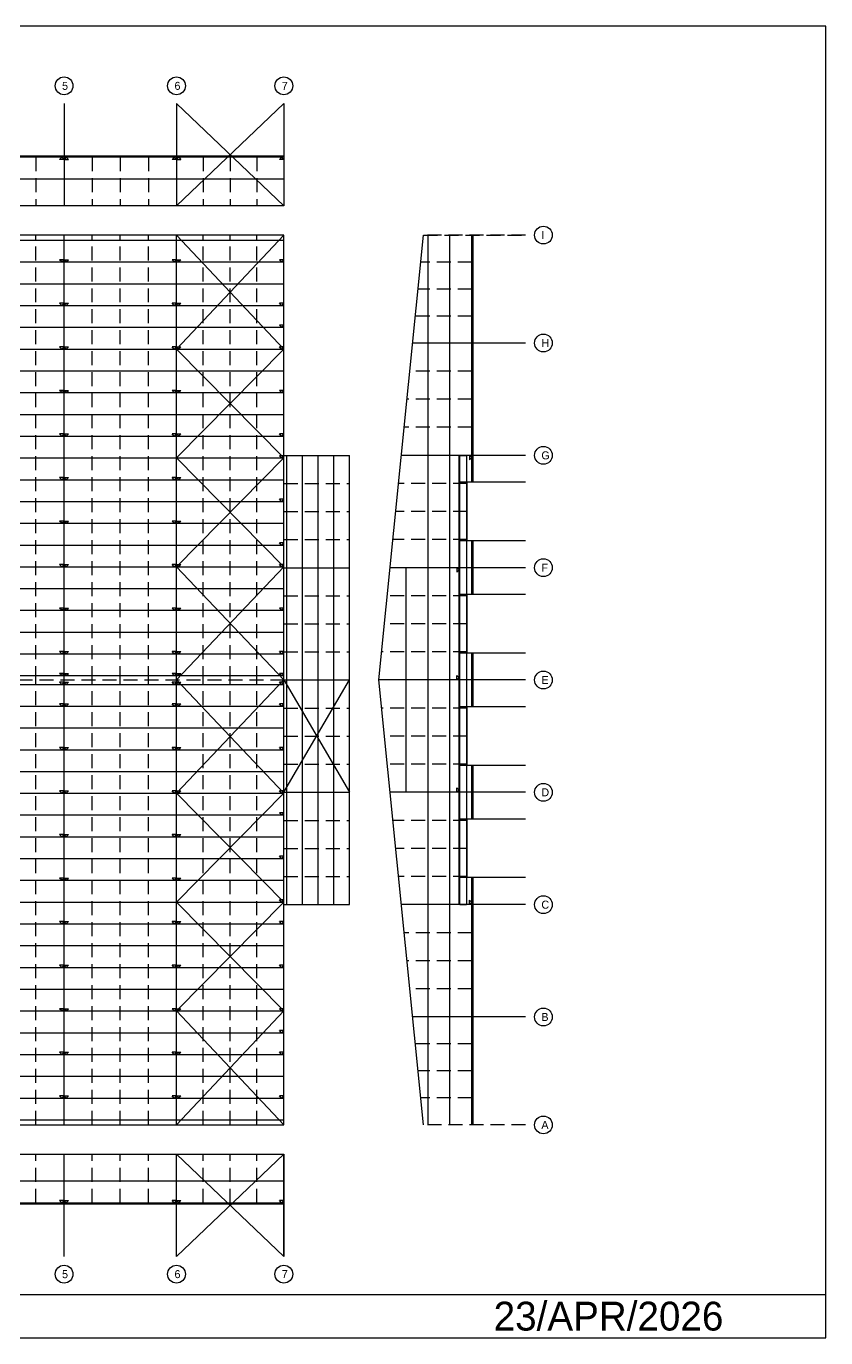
# Model space of a CAD drawing. Extents: x -3105 to 6885, y -1224 to 6276.
# Drawn here: x 2322 to 6885, y -1216 to 6276 of the extents above; entities that cross this region are included whole.
import ezdxf

# ---------------------------------------------------------------- set-up
doc = ezdxf.new("R2010")
doc.units = 0
doc.linetypes.add('CONTIN', pattern=[0])
doc.linetypes.add('DASHED', pattern=[119.86, 79.91, -39.95])
doc.layers.get('0').update_dxf_attribs({"linetype": 'CONTIN'})
for name, color, linetype in [('1', 7, 'CONTIN'), ('29', 3, 'DASHED'), ('5', 5, 'DASHED'), ('8', 5, 'DASHED')]:
    doc.layers.add(name, color=color, linetype=linetype)

msp = doc.modelspace()

# ---------------------------------------------------------------- linework, layer by layer
for p, q in [((6884.896, 6276.32), (-3104.659, 6276.32)), ((6884.896, -1215.847), (6884.896, 6276.32)), ((1895.833, 5054.136), (2537.5, 5054.136)), ((2537.5, 5054.136), (3179.167, 5054.136)), ((3179.167, 5054.136), (3791.667, 5054.136)), ((3791.667, 5054.136), (3791.667, 5054.136)), ((1895.833, 4929.756), (2537.5, 4929.756)), ((2537.5, 4929.756), (3179.167, 4929.756)), ((3179.167, 4929.756), (3791.667, 4929.756)), ((3791.667, 4929.756), (3791.667, 4929.756)), ((1895.833, 4805.377), (2537.5, 4805.377)), ((2537.5, 4805.377), (3179.167, 4805.377)), ((3179.167, 4805.377), (3791.667, 4805.377)), ((3791.667, 4805.377), (3791.667, 4805.377)), ((1895.833, 4680.997), (2537.5, 4680.997)), ((2537.5, 4680.997), (3179.167, 4680.997)), ((3179.167, 4680.997), (3791.667, 4680.997)), ((3791.667, 4680.997), (3791.667, 4680.997)), ((1895.833, 4556.617), (2537.5, 4556.617)), ((2537.5, 4556.617), (3179.167, 4556.617)), ((3179.167, 4556.617), (3791.667, 4556.617)), ((3791.667, 4556.617), (3791.667, 4556.617)), ((1895.833, 4432.237), (2537.5, 4432.237)), ((2537.5, 4432.237), (3179.167, 4432.237)), ((3179.167, 4432.237), (3791.667, 4432.237)), ((3791.667, 4432.237), (3791.667, 4432.237)), ((1895.833, 4307.858), (2537.5, 4307.858)), ((2537.5, 4307.858), (3179.167, 4307.858)), ((3179.167, 4307.858), (3791.667, 4307.858)), ((3791.667, 4307.858), (3791.667, 4307.858)), ((1895.833, 4183.479), (2537.5, 4183.479)), ((2537.5, 4183.479), (3179.167, 4183.479)), ((3179.167, 4183.479), (3791.667, 4183.479)), ((3791.667, 4183.479), (3791.667, 4183.479)), ((1895.833, 4059.099), (2537.5, 4059.099)), ((2537.5, 4059.099), (3179.167, 4059.099)), ((3179.167, 4059.099), (3791.667, 4059.099)), ((3791.667, 4059.099), (3791.667, 4059.099)), ((1895.833, 3934.719), (2537.5, 3934.719)), ((2537.5, 3934.719), (3179.167, 3934.719)), ((3179.167, 3934.719), (3791.667, 3934.719)), ((3791.667, 3934.719), (3791.667, 3934.719)), ((1895.833, 3810.339), (2537.5, 3810.339)), ((2537.5, 3810.339), (3179.167, 3810.339)), ((3179.167, 3810.339), (3791.667, 3810.339)), ((3791.667, 3810.339), (3791.667, 3810.339)), ((1895.833, 3685.959), (2537.5, 3685.959)), ((2537.5, 3685.959), (3179.167, 3685.959)), ((3179.167, 3685.959), (3791.667, 3685.959)), ((3791.667, 3685.959), (3791.667, 3685.959)), ((1895.833, 3561.58), (2537.5, 3561.58)), ((2537.5, 3561.58), (3179.167, 3561.58)), ((3179.167, 3561.58), (3791.667, 3561.58)), ((3791.667, 3561.58), (3791.667, 3561.58)), ((1895.833, 3437.2), (2537.5, 3437.2)), ((2537.5, 3437.2), (3179.167, 3437.2)), ((3179.167, 3437.2), (3791.667, 3437.2)), ((3791.667, 3437.2), (3791.667, 3437.2)), ((1895.833, 3312.821), (2537.5, 3312.821)), ((2537.5, 3312.821), (3179.167, 3312.821)), ((3179.167, 3312.821), (3791.667, 3312.821)), ((3791.667, 3312.821), (3791.667, 3312.821)), ((1895.833, 3188.441), (2537.5, 3188.441)), ((2537.5, 3188.441), (3179.167, 3188.441)), ((3179.167, 3188.441), (3791.667, 3188.441)), ((3791.667, 3188.441), (3791.667, 3188.441)), ((1895.833, 3064.062), (2537.5, 3064.062)), ((2537.5, 3064.062), (3179.167, 3064.062)), ((3179.167, 3064.062), (3791.667, 3064.062)), ((3791.667, 3064.062), (3791.667, 3064.062)), ((1895.833, 2939.682), (2537.5, 2939.682)), ((2537.5, 2939.682), (3179.167, 2939.682)), ((3179.167, 2939.682), (3791.667, 2939.682)), ((3791.667, 2939.682), (3791.667, 2939.682)), ((1895.833, 2815.302), (2537.5, 2815.302)), ((2537.5, 2815.302), (3179.167, 2815.302)), ((3179.167, 2815.302), (3791.667, 2815.302)), ((3791.667, 2815.302), (3791.667, 2815.302)), ((1895.833, 2690.923), (2537.5, 2690.923)), ((2537.5, 2690.923), (3179.167, 2690.923)), ((3179.167, 2690.923), (3791.667, 2690.923)), ((3791.667, 2690.923), (3791.667, 2690.923)), ((1895.833, 2566.543), (2537.5, 2566.543)), ((2537.5, 2566.543), (3179.167, 2566.543)), ((3179.167, 2566.543), (3791.667, 2566.543)), ((3791.667, 2566.543), (3791.667, 2566.543)), ((1895.833, 2516.791), (2537.5, 2516.791)), ((2537.5, 2516.791), (3179.167, 2516.791)), ((3179.167, 2516.791), (3791.667, 2516.791)), ((3791.667, 2516.791), (3791.667, 2516.791)), ((1895.833, 2392.411), (2537.5, 2392.411)), ((2537.5, 2392.411), (3179.167, 2392.411)), ((3179.167, 2392.411), (3791.667, 2392.411)), ((3791.667, 2392.411), (3791.667, 2392.411)), ((1895.833, 2268.031), (2537.5, 2268.031)), ((2537.5, 2268.031), (3179.167, 2268.031)), ((3179.167, 2268.031), (3791.667, 2268.031)), ((3791.667, 2268.031), (3791.667, 2268.031)), ((1895.833, 2143.651), (2537.5, 2143.651)), ((2537.5, 2143.651), (3179.167, 2143.651)), ((3179.167, 2143.651), (3791.667, 2143.651)), ((3791.667, 2143.651), (3791.667, 2143.651)), ((1895.833, 2019.272), (2537.5, 2019.272)), ((2537.5, 2019.272), (3179.167, 2019.272)), ((3179.167, 2019.272), (3791.667, 2019.272)), ((3791.667, 2019.272), (3791.667, 2019.272)), ((1895.833, 1894.892), (2537.5, 1894.892)), ((2537.5, 1894.892), (3179.167, 1894.892)), ((3179.167, 1894.892), (3791.667, 1894.892)), ((3791.667, 1894.892), (3791.667, 1894.892)), ((1895.833, 1770.512), (2537.5, 1770.512)), ((2537.5, 1770.512), (3179.167, 1770.512)), ((3179.167, 1770.512), (3791.667, 1770.512)), ((3791.667, 1770.512), (3791.667, 1770.512)), ((1895.833, 1646.133), (2537.5, 1646.133)), ((2537.5, 1646.133), (3179.167, 1646.133)), ((3179.167, 1646.133), (3791.667, 1646.133)), ((3791.667, 1646.133), (3791.667, 1646.133)), ((1895.833, 1521.753), (2537.5, 1521.753)), ((2537.5, 1521.753), (3179.167, 1521.753)), ((3179.167, 1521.753), (3791.667, 1521.753)), ((3791.667, 1521.753), (3791.667, 1521.753)), ((1895.833, 1397.373), (2537.5, 1397.373)), ((2537.5, 1397.373), (3179.167, 1397.373)), ((3179.167, 1397.373), (3791.667, 1397.373)), ((3791.667, 1397.373), (3791.667, 1397.373)), ((1895.833, 1272.994), (2537.5, 1272.994)), ((2537.5, 1272.994), (3179.167, 1272.994)), ((3179.167, 1272.994), (3791.667, 1272.994)), ((3791.667, 1272.994), (3791.667, 1272.994)), ((1895.833, 1148.614), (2537.5, 1148.614)), ((2537.5, 1148.614), (3179.167, 1148.614)), ((3179.167, 1148.614), (3791.667, 1148.614)), ((3791.667, 1148.614), (3791.667, 1148.614)), ((1895.833, 1024.234), (2537.5, 1024.234)), ((2537.5, 1024.234), (3179.167, 1024.234)), ((3179.167, 1024.234), (3791.667, 1024.234)), ((3791.667, 1024.234), (3791.667, 1024.234)), ((1895.833, 899.855), (2537.5, 899.855)), ((2537.5, 899.855), (3179.167, 899.855)), ((3179.167, 899.855), (3791.667, 899.855)), ((3791.667, 899.855), (3791.667, 899.855)), ((1895.833, 775.475), (2537.5, 775.475)), ((2537.5, 775.475), (3179.167, 775.475)), ((3179.167, 775.475), (3791.667, 775.475)), ((3791.667, 775.475), (3791.667, 775.475)), ((1895.833, 651.096), (2537.5, 651.096)), ((2537.5, 651.096), (3179.167, 651.096)), ((3179.167, 651.096), (3791.667, 651.096)), ((3791.667, 651.096), (3791.667, 651.096)), ((1895.833, 526.716), (2537.5, 526.716)), ((2537.5, 526.716), (3179.167, 526.716)), ((3179.167, 526.716), (3791.667, 526.716)), ((3791.667, 526.716), (3791.667, 526.716)), ((1895.833, 402.336), (2537.5, 402.336)), ((2537.5, 402.336), (3179.167, 402.336)), ((3179.167, 402.336), (3791.667, 402.336)), ((3791.667, 402.336), (3791.667, 402.336)), ((1895.833, 277.957), (2537.5, 277.957)), ((2537.5, 277.957), (3179.167, 277.957)), ((3179.167, 277.957), (3791.667, 277.957)), ((3791.667, 277.957), (3791.667, 277.957)), ((1895.833, 153.577), (2537.5, 153.577)), ((2537.5, 153.577), (3179.167, 153.577)), ((3179.167, 153.577), (3791.667, 153.577)), ((3791.667, 153.577), (3791.667, 153.577)), ((1895.833, 29.198), (2537.5, 29.198)), ((2537.5, 29.198), (3179.167, 29.198)), ((3179.167, 29.198), (3791.667, 29.198)), ((3791.667, 29.198), (3791.667, 29.198)), ((-3104.659, -968.605), (6884.896, -968.605)), ((-3104.659, -1215.847), (6884.896, -1215.847))]:
    msp.add_line(p, q)
at = {"layer": '1'}
for p, q in [((2537.5, 5834.249), (2537.462, 5250.916)), ((3179.167, 5834.207), (3179.128, 5250.874)), ((3791.667, 5834.167), (3179.128, 5250.874)), ((3179.167, 5834.207), (3791.629, 5250.833)), ((3791.667, 5834.167), (3791.629, 5250.833)), ((3791.667, 5834.167), (3791.629, 5250.833)), ((3791.647, 5534.167), (-0.019, 5534.417)), ((2537.48, 5527.583), (1895.813, 5527.625)), ((2524.78, 5527.583), (2512.079, 5514.884)), ((2537.479, 5514.883), (2512.079, 5514.884)), ((2524.78, 5527.583), (2537.479, 5514.883)), ((2550.18, 5527.582), (2537.479, 5514.883)), ((2537.479, 5514.883), (2562.879, 5514.881)), ((3179.147, 5527.541), (2537.48, 5527.583)), ((2550.18, 5527.582), (2562.879, 5514.881)), ((3166.447, 5527.541), (3153.746, 5514.842)), ((3179.146, 5514.84), (3153.746, 5514.842)), ((3166.447, 5527.541), (3179.146, 5514.84)), ((3191.847, 5527.54), (3179.146, 5514.84)), ((3179.146, 5514.84), (3204.546, 5514.839)), ((3791.647, 5527.5), (3179.147, 5527.541)), ((3191.847, 5527.54), (3204.546, 5514.839)), ((3778.947, 5527.501), (3766.246, 5514.802)), ((3791.646, 5514.8), (3766.246, 5514.802)), ((3778.947, 5527.501), (3791.646, 5514.8)), ((2537.472, 5402.583), (1895.805, 5402.625)), ((3179.138, 5402.541), (2537.472, 5402.583)), ((3791.639, 5402.5), (3179.138, 5402.541)), ((3791.629, 5250.833), (-0.038, 5251.083)), ((3791.667, 5083.333), (0, 5083.333)), ((2537.5, 0), (2537.5, 5083.333)), ((3179.167, 0), (3179.167, 5083.333)), ((3179.167, 5083.333), (3791.667, 4432.237)), ((3791.667, 5083.333), (3179.167, 4432.237)), ((3791.667, 0), (3791.667, 5083.333)), ((4334.167, 2541.667), (4588.334, 5083.333)), ((4615, 4466.667), (4615, 5083.333)), ((4740, 4466.667), (4740, 5083.333)), ((4865, 4466.667), (4865, 5083.333)), ((4871.667, 3670.833), (4871.667, 5083.333)), ((2524.8, 4929.756), (2512.1, 4942.457)), ((2537.5, 4942.457), (2512.1, 4942.457)), ((2524.8, 4929.756), (2537.5, 4942.457)), ((2550.2, 4929.756), (2537.5, 4942.457)), ((2537.5, 4942.457), (2562.9, 4942.457)), ((2550.2, 4929.756), (2562.9, 4942.457)), ((3166.467, 4929.756), (3153.767, 4942.457)), ((3179.167, 4942.457), (3153.767, 4942.457)), ((3166.467, 4929.756), (3179.167, 4942.457)), ((3191.866, 4929.756), (3179.167, 4942.457)), ((3179.167, 4942.457), (3204.567, 4942.457)), ((3191.866, 4929.756), (3204.567, 4942.457)), ((3778.968, 4929.756), (3766.268, 4942.457)), ((3791.668, 4942.457), (3766.268, 4942.457)), ((3778.968, 4929.756), (3791.668, 4942.457)), ((2524.8, 4680.997), (2512.1, 4693.697)), ((2537.5, 4693.697), (2512.1, 4693.697)), ((2524.8, 4680.997), (2537.5, 4693.697)), ((2550.2, 4680.997), (2537.5, 4693.697)), ((2537.5, 4693.697), (2562.9, 4693.697)), ((2550.2, 4680.997), (2562.9, 4693.697)), ((3166.467, 4680.997), (3153.767, 4693.697)), ((3179.167, 4693.697), (3153.767, 4693.697)), ((3166.467, 4680.997), (3179.167, 4693.697)), ((3191.866, 4680.997), (3179.167, 4693.697)), ((3179.167, 4693.697), (3204.567, 4693.697)), ((3191.866, 4680.997), (3204.567, 4693.697)), ((3778.968, 4680.997), (3766.268, 4693.697)), ((3791.668, 4693.697), (3766.268, 4693.697)), ((3778.968, 4680.997), (3791.668, 4693.697)), ((3778.968, 4556.617), (3766.268, 4569.317)), ((3791.668, 4569.317), (3766.268, 4569.317)), ((3778.968, 4556.617), (3791.668, 4569.317)), ((2524.8, 4432.237), (2512.1, 4444.938)), ((2537.5, 4444.938), (2512.1, 4444.938)), ((2524.8, 4432.237), (2537.5, 4444.938)), ((2550.2, 4432.237), (2537.5, 4444.938)), ((2537.5, 4444.938), (2562.9, 4444.938)), ((2550.2, 4432.237), (2562.9, 4444.938)), ((3166.467, 4432.237), (3153.767, 4444.938)), ((3179.167, 4444.938), (3153.767, 4444.938)), ((3166.467, 4432.237), (3179.167, 4444.938)), ((3191.866, 4432.237), (3179.167, 4444.938)), ((3179.167, 4444.938), (3204.567, 4444.938)), ((3179.167, 4432.237), (3791.667, 3810.339)), ((3791.667, 4432.237), (3179.167, 3810.339)), ((3191.866, 4432.237), (3204.567, 4444.938)), ((3778.968, 4432.237), (3766.268, 4444.938)), ((3791.668, 4444.938), (3766.268, 4444.938)), ((3778.968, 4432.237), (3791.668, 4444.938)), ((5171.667, 4466.667), (4526.667, 4466.667)), ((4615, 3825), (4615, 4466.667)), ((4740, 3825), (4740, 4466.667)), ((4865, 3825), (4865, 4466.667)), ((2524.8, 4183.479), (2512.1, 4196.178)), ((2537.5, 4196.178), (2512.1, 4196.178)), ((2524.8, 4183.479), (2537.5, 4196.178)), ((2550.2, 4183.479), (2537.5, 4196.178)), ((2537.5, 4196.178), (2562.9, 4196.178)), ((2550.2, 4183.479), (2562.9, 4196.178)), ((3166.467, 4183.479), (3153.767, 4196.178)), ((3179.167, 4196.178), (3153.767, 4196.178)), ((3166.467, 4183.479), (3179.167, 4196.178)), ((3191.866, 4183.479), (3179.167, 4196.178)), ((3179.167, 4196.178), (3204.567, 4196.178)), ((3191.866, 4183.479), (3204.567, 4196.178)), ((3778.968, 4183.479), (3766.268, 4196.178)), ((3791.668, 4196.178), (3766.268, 4196.178)), ((3778.968, 4183.479), (3791.668, 4196.178)), ((2524.8, 3934.719), (2512.1, 3947.419)), ((2537.5, 3947.419), (2512.1, 3947.419)), ((2524.8, 3934.719), (2537.5, 3947.419)), ((2550.2, 3934.719), (2537.5, 3947.419)), ((2537.5, 3947.419), (2562.9, 3947.419)), ((2550.2, 3934.719), (2562.9, 3947.419)), ((3166.467, 3934.719), (3153.767, 3947.419)), ((3179.167, 3947.419), (3153.767, 3947.419)), ((3166.467, 3934.719), (3179.167, 3947.419)), ((3191.866, 3934.719), (3179.167, 3947.419)), ((3179.167, 3947.419), (3204.567, 3947.419)), ((3191.866, 3934.719), (3204.567, 3947.419)), ((3778.968, 3934.719), (3766.268, 3947.419)), ((3791.668, 3947.419), (3766.268, 3947.419)), ((3778.968, 3934.719), (3791.668, 3947.419)), ((3778.968, 3810.339), (3766.268, 3823.04)), ((3791.668, 3823.04), (3766.268, 3823.04)), ((3778.968, 3810.339), (3791.668, 3823.04)), ((3791.667, 3825), (4166.667, 3825)), ((3808.333, 1258.333), (3808.333, 3825)), ((3897.917, 1258.333), (3897.917, 3825)), ((3987.5, 1258.333), (3987.5, 3825)), ((4077.084, 1258.333), (4077.084, 3825)), ((4166.667, 1258.333), (4166.667, 3825)), ((5171.667, 3825), (4462.5, 3825)), ((4615, 3183.333), (4615, 3825)), ((4740, 3183.333), (4740, 3825)), ((4792.5, 3183.333), (4792.5, 3825)), ((4796.667, 1258.333), (4796.667, 3825)), ((4796.667, 3825), (4833.981, 3825)), ((4833.981, 3825), (4796.667, 3825)), ((4833.981, 3825), (4833.981, 1258.333)), ((4865, 3812.3), (4852.3, 3825)), ((4852.3, 3825), (4852.3, 3799.6)), ((4865, 3670.834), (4865, 3825)), ((3179.167, 3810.339), (3791.667, 3188.441)), ((3791.667, 3810.339), (3179.167, 3188.441)), ((4865, 3812.3), (4852.3, 3799.6)), ((2524.8, 3685.959), (2512.1, 3698.659)), ((2537.5, 3698.659), (2512.1, 3698.659)), ((2524.8, 3685.959), (2537.5, 3698.659)), ((2550.2, 3685.959), (2537.5, 3698.659)), ((2537.5, 3698.659), (2562.9, 3698.659)), ((2550.2, 3685.959), (2562.9, 3698.659)), ((3166.467, 3685.959), (3153.767, 3698.659)), ((3179.167, 3698.659), (3153.767, 3698.659)), ((3166.467, 3685.959), (3179.167, 3698.659)), ((3191.866, 3685.959), (3179.167, 3698.659)), ((3179.167, 3698.659), (3204.567, 3698.659)), ((3191.866, 3685.959), (3204.567, 3698.659)), ((5171.667, 3670.833), (4792.5, 3670.833)), ((4838.333, 3337.5), (4838.333, 3670.833)), ((3778.968, 3561.58), (3766.268, 3574.28)), ((3791.668, 3574.28), (3766.268, 3574.28)), ((3778.968, 3561.58), (3791.668, 3574.28)), ((2524.8, 3437.2), (2512.1, 3449.9)), ((2537.5, 3449.9), (2512.1, 3449.9)), ((2524.8, 3437.2), (2537.5, 3449.9)), ((2550.2, 3437.2), (2537.5, 3449.9)), ((2537.5, 3449.9), (2562.9, 3449.9)), ((2550.2, 3437.2), (2562.9, 3449.9)), ((3166.467, 3437.2), (3153.767, 3449.9)), ((3179.167, 3449.9), (3153.767, 3449.9)), ((3166.467, 3437.2), (3179.167, 3449.9)), ((3191.866, 3437.2), (3179.167, 3449.9)), ((3179.167, 3449.9), (3204.567, 3449.9)), ((3191.866, 3437.2), (3204.567, 3449.9)), ((3778.968, 3312.821), (3766.268, 3325.521)), ((3791.668, 3325.521), (3766.268, 3325.521)), ((3778.968, 3312.821), (3791.668, 3325.521)), ((5171.667, 3337.5), (4792.5, 3337.5)), ((4865, 3183.333), (4865, 3337.5)), ((4871.667, 3029.167), (4871.667, 3337.5)), ((2524.8, 3188.441), (2512.1, 3201.141)), ((2537.5, 3201.141), (2512.1, 3201.141)), ((2524.8, 3188.441), (2537.5, 3201.141)), ((2550.2, 3188.441), (2537.5, 3201.141)), ((2537.5, 3201.141), (2562.9, 3201.141)), ((2550.2, 3188.441), (2562.9, 3201.141)), ((3166.467, 3188.441), (3153.767, 3201.141)), ((3179.167, 3201.141), (3153.767, 3201.141)), ((3166.467, 3188.441), (3179.167, 3201.141)), ((3191.866, 3188.441), (3179.167, 3201.141)), ((3179.167, 3201.141), (3204.567, 3201.141)), ((3179.167, 3188.441), (3791.667, 2541.667)), ((3791.667, 3188.441), (3179.167, 2541.667)), ((3191.866, 3188.441), (3204.567, 3201.141)), ((3778.968, 3188.441), (3766.268, 3201.141)), ((3791.668, 3201.141), (3766.268, 3201.141)), ((3778.968, 3188.441), (3791.668, 3201.141)), ((3791.667, 3183.333), (4166.667, 3183.333)), ((5171.667, 3183.333), (4398.334, 3183.333)), ((4490, 2541.667), (4490, 3183.333)), ((4615, 2541.667), (4615, 3183.333)), ((4740, 2541.667), (4740, 3183.333)), ((4792.5, 3170.633), (4779.8, 3183.333)), ((4779.8, 3183.333), (4779.8, 3157.933)), ((4792.5, 3170.633), (4779.8, 3157.933)), ((4792.5, 2541.667), (4792.5, 3183.333)), ((4833.981, 3183.333), (4796.667, 3183.333)), ((4865, 3029.167), (4865, 3183.333)), ((5171.667, 3029.167), (4792.5, 3029.167)), ((4838.333, 2695.833), (4838.333, 3029.167)), ((2524.8, 2939.682), (2512.1, 2952.382)), ((2537.5, 2952.382), (2512.1, 2952.382)), ((2524.8, 2939.682), (2537.5, 2952.382)), ((2550.2, 2939.682), (2537.5, 2952.382)), ((2537.5, 2952.382), (2562.9, 2952.382)), ((2550.2, 2939.682), (2562.9, 2952.382)), ((3166.467, 2939.682), (3153.767, 2952.382)), ((3179.167, 2952.382), (3153.767, 2952.382)), ((3166.467, 2939.682), (3179.167, 2952.382)), ((3191.866, 2939.682), (3179.167, 2952.382)), ((3179.167, 2952.382), (3204.567, 2952.382)), ((3191.866, 2939.682), (3204.567, 2952.382)), ((3778.967, 2939.682), (3766.267, 2952.382)), ((3791.667, 2952.382), (3766.267, 2952.382)), ((3778.967, 2939.682), (3791.667, 2952.382)), ((2524.8, 2690.923), (2512.1, 2703.623)), ((2537.5, 2703.623), (2512.1, 2703.623)), ((2524.8, 2690.923), (2537.5, 2703.623)), ((2550.2, 2690.923), (2537.5, 2703.623)), ((2537.5, 2703.623), (2562.9, 2703.623)), ((2550.2, 2690.923), (2562.9, 2703.623)), ((3166.467, 2690.923), (3153.767, 2703.623)), ((3179.167, 2703.623), (3153.767, 2703.623)), ((3166.467, 2690.923), (3179.167, 2703.623)), ((3191.866, 2690.923), (3179.167, 2703.623)), ((3179.167, 2703.623), (3204.567, 2703.623)), ((3191.866, 2690.923), (3204.567, 2703.623)), ((3778.967, 2690.923), (3766.267, 2703.623)), ((3791.667, 2703.623), (3766.267, 2703.623)), ((3778.967, 2690.923), (3791.667, 2703.623)), ((5171.667, 2695.833), (4792.5, 2695.833)), ((4865, 2541.667), (4865, 2695.833)), ((4871.667, 2387.5), (4871.667, 2695.833)), ((2524.8, 2566.543), (2512.1, 2579.243)), ((2537.5, 2579.243), (2512.1, 2579.243)), ((2524.8, 2566.543), (2537.5, 2579.243)), ((2550.2, 2566.543), (2537.5, 2579.243)), ((2537.5, 2579.243), (2562.9, 2579.243)), ((2550.2, 2566.543), (2562.9, 2579.243)), ((3166.467, 2566.543), (3153.767, 2579.243)), ((3179.167, 2579.243), (3153.767, 2579.243)), ((3166.467, 2566.543), (3179.167, 2579.243)), ((3191.866, 2566.543), (3179.167, 2579.243)), ((3179.167, 2579.243), (3204.567, 2579.243)), ((3191.866, 2566.543), (3204.567, 2579.243)), ((3778.967, 2566.543), (3766.267, 2579.243)), ((3791.667, 2579.243), (3766.267, 2579.243)), ((3778.967, 2566.543), (3791.667, 2579.243)), ((4792.5, 2554.367), (4779.8, 2567.067)), ((4779.8, 2541.667), (4779.8, 2567.067)), ((4792.5, 2554.367), (4779.8, 2541.667)), ((2524.8, 2516.791), (2512.1, 2529.491)), ((2537.5, 2529.491), (2512.1, 2529.491)), ((2524.8, 2516.791), (2537.5, 2529.491)), ((2550.2, 2516.791), (2537.5, 2529.491)), ((2537.5, 2529.491), (2562.9, 2529.491)), ((2550.2, 2516.791), (2562.9, 2529.491)), ((3166.467, 2516.791), (3153.767, 2529.491)), ((3179.167, 2529.491), (3153.767, 2529.491)), ((3166.467, 2516.791), (3179.167, 2529.491)), ((3179.167, 2541.667), (3791.667, 1894.892)), ((3791.667, 2541.667), (3179.167, 1894.892)), ((3191.866, 2516.791), (3179.167, 2529.491)), ((3179.167, 2529.491), (3204.567, 2529.491)), ((3191.866, 2516.791), (3204.567, 2529.491)), ((3778.967, 2516.791), (3766.267, 2529.491)), ((3791.667, 2529.491), (3766.267, 2529.491)), ((3778.967, 2516.791), (3791.667, 2529.491)), ((3791.667, 2541.667), (4166.667, 2541.667)), ((3791.667, 1900), (4166.667, 2541.667)), ((3791.667, 2541.667), (4166.667, 1900)), ((4588.334, 0), (4334.167, 2541.667)), ((5171.667, 2541.667), (4334.167, 2541.667)), ((4490, 1900), (4490, 2541.667)), ((4615, 1900), (4615, 2541.667)), ((4740, 1900), (4740, 2541.667)), ((4792.5, 1900), (4792.5, 2541.667)), ((4833.981, 2541.667), (4796.667, 2541.667)), ((4865, 2387.5), (4865, 2541.667)), ((2524.8, 2392.411), (2512.1, 2405.111)), ((2537.5, 2405.111), (2512.1, 2405.111)), ((2524.8, 2392.411), (2537.5, 2405.111)), ((2550.2, 2392.411), (2537.5, 2405.111)), ((2537.5, 2405.111), (2562.9, 2405.111)), ((2550.2, 2392.411), (2562.9, 2405.111)), ((3166.467, 2392.411), (3153.767, 2405.111)), ((3179.167, 2405.111), (3153.767, 2405.111)), ((3166.467, 2392.411), (3179.167, 2405.111)), ((3191.866, 2392.411), (3179.167, 2405.111)), ((3179.167, 2405.111), (3204.567, 2405.111)), ((3191.866, 2392.411), (3204.567, 2405.111)), ((3778.967, 2392.411), (3766.267, 2405.111)), ((3791.667, 2405.111), (3766.267, 2405.111)), ((3778.967, 2392.411), (3791.667, 2405.111)), ((5171.667, 2387.5), (4792.5, 2387.5)), ((4838.333, 2054.167), (4838.333, 2387.5)), ((2524.8, 2143.651), (2512.1, 2156.352)), ((2537.5, 2156.352), (2512.1, 2156.352)), ((2524.8, 2143.651), (2537.5, 2156.352)), ((2550.2, 2143.651), (2537.5, 2156.352)), ((2537.5, 2156.352), (2562.9, 2156.352)), ((2550.2, 2143.651), (2562.9, 2156.352)), ((3166.467, 2143.651), (3153.767, 2156.352)), ((3179.167, 2156.352), (3153.767, 2156.352)), ((3166.467, 2143.651), (3179.167, 2156.352)), ((3191.866, 2143.651), (3179.167, 2156.352)), ((3179.167, 2156.352), (3204.567, 2156.352)), ((3191.866, 2143.651), (3204.567, 2156.352)), ((3778.967, 2143.651), (3766.267, 2156.352)), ((3791.667, 2156.352), (3766.267, 2156.352)), ((3778.967, 2143.651), (3791.667, 2156.352)), ((5171.667, 2054.167), (4792.5, 2054.167)), ((4865, 1900), (4865, 2054.167)), ((4871.667, 1745.833), (4871.667, 2054.167)), ((2524.8, 1894.892), (2512.1, 1907.592)), ((2537.5, 1907.592), (2512.1, 1907.592)), ((2524.8, 1894.892), (2537.5, 1907.592)), ((2550.2, 1894.892), (2537.5, 1907.592)), ((2537.5, 1907.592), (2562.9, 1907.592)), ((2550.2, 1894.892), (2562.9, 1907.592)), ((3166.467, 1894.892), (3153.767, 1907.592)), ((3179.167, 1907.592), (3153.767, 1907.592)), ((3166.467, 1894.892), (3179.167, 1907.592)), ((3191.866, 1894.892), (3179.167, 1907.592)), ((3179.167, 1907.592), (3204.567, 1907.592)), ((3179.167, 1894.892), (3791.667, 1272.994)), ((3791.667, 1894.892), (3179.167, 1272.994)), ((3191.866, 1894.892), (3204.567, 1907.592)), ((3778.967, 1894.892), (3766.267, 1907.592)), ((3791.667, 1907.592), (3766.267, 1907.592)), ((3778.967, 1894.892), (3791.667, 1907.592)), ((3791.667, 1900), (4166.667, 1900)), ((5171.667, 1900), (4398.334, 1900)), ((4615, 1258.333), (4615, 1900)), ((4740, 1258.333), (4740, 1900)), ((4792.5, 1912.7), (4779.8, 1925.4)), ((4779.8, 1900), (4779.8, 1925.4)), ((4792.5, 1912.7), (4779.8, 1900)), ((4792.5, 1258.333), (4792.5, 1900)), ((4833.981, 1900), (4796.667, 1900)), ((4865, 1745.833), (4865, 1900)), ((3778.967, 1770.512), (3766.267, 1783.212)), ((3791.667, 1783.212), (3766.267, 1783.212)), ((3778.967, 1770.512), (3791.667, 1783.212)), ((5171.667, 1745.833), (4792.5, 1745.833)), ((4838.333, 1412.5), (4838.333, 1745.833)), ((2524.8, 1646.133), (2512.1, 1658.833)), ((2537.5, 1658.833), (2512.1, 1658.833)), ((2524.8, 1646.133), (2537.5, 1658.833)), ((2550.2, 1646.133), (2537.5, 1658.833)), ((2537.5, 1658.833), (2562.9, 1658.833)), ((2550.2, 1646.133), (2562.9, 1658.833)), ((3166.467, 1646.133), (3153.767, 1658.833)), ((3179.167, 1658.833), (3153.767, 1658.833)), ((3166.467, 1646.133), (3179.167, 1658.833)), ((3191.866, 1646.133), (3179.167, 1658.833)), ((3179.167, 1658.833), (3204.567, 1658.833)), ((3191.866, 1646.133), (3204.567, 1658.833)), ((3778.967, 1521.753), (3766.267, 1534.453)), ((3791.667, 1534.453), (3766.267, 1534.453)), ((3778.967, 1521.753), (3791.667, 1534.453)), ((2524.8, 1397.373), (2512.1, 1410.073)), ((2537.5, 1410.073), (2512.1, 1410.073)), ((2524.8, 1397.373), (2537.5, 1410.073)), ((2550.2, 1397.373), (2537.5, 1410.073)), ((2537.5, 1410.073), (2562.9, 1410.073)), ((2550.2, 1397.373), (2562.9, 1410.073)), ((3166.467, 1397.373), (3153.767, 1410.073)), ((3179.167, 1410.073), (3153.767, 1410.073)), ((3166.467, 1397.373), (3179.167, 1410.073)), ((3191.866, 1397.373), (3179.167, 1410.073)), ((3179.167, 1410.073), (3204.567, 1410.073)), ((3191.866, 1397.373), (3204.567, 1410.073)), ((5171.667, 1412.5), (4792.5, 1412.5)), ((4865, 1258.333), (4865, 1412.5)), ((4871.667, 0), (4871.667, 1412.5)), ((3778.967, 1272.994), (3766.267, 1285.694)), ((3791.667, 1285.694), (3766.267, 1285.694)), ((3778.967, 1272.994), (3791.667, 1285.694)), ((4865, 1271.033), (4852.301, 1283.733)), ((4852.301, 1258.333), (4852.301, 1283.733)), ((3179.167, 1272.994), (3791.667, 651.096)), ((3791.667, 1272.994), (3179.167, 651.096)), ((3791.667, 1258.333), (4166.667, 1258.333)), ((5171.667, 1258.333), (4462.5, 1258.333)), ((4615, 616.667), (4615, 1258.333)), ((4740, 616.667), (4740, 1258.333)), ((4796.667, 1258.333), (4833.981, 1258.333)), ((4833.981, 1258.333), (4796.667, 1258.333)), ((4865, 1271.033), (4852.301, 1258.333)), ((4865, 616.667), (4865, 1258.333)), ((2524.8, 1148.614), (2512.1, 1161.314)), ((2537.5, 1161.314), (2512.1, 1161.314)), ((2524.8, 1148.614), (2537.5, 1161.314)), ((2550.2, 1148.614), (2537.5, 1161.314)), ((2537.5, 1161.314), (2562.9, 1161.314)), ((2550.2, 1148.614), (2562.9, 1161.314)), ((3166.467, 1148.614), (3153.767, 1161.314)), ((3179.167, 1161.314), (3153.767, 1161.314)), ((3166.467, 1148.614), (3179.167, 1161.314)), ((3191.866, 1148.614), (3179.167, 1161.314)), ((3179.167, 1161.314), (3204.567, 1161.314)), ((3191.866, 1148.614), (3204.567, 1161.314)), ((3778.967, 1148.614), (3766.267, 1161.314)), ((3791.667, 1161.314), (3766.267, 1161.314)), ((3778.967, 1148.614), (3791.667, 1161.314)), ((2524.8, 899.855), (2512.1, 912.555)), ((2537.5, 912.555), (2512.1, 912.555)), ((2524.8, 899.855), (2537.5, 912.555)), ((2550.2, 899.855), (2537.5, 912.555)), ((2537.5, 912.555), (2562.9, 912.555)), ((2550.2, 899.855), (2562.9, 912.555)), ((3166.467, 899.855), (3153.767, 912.555)), ((3179.167, 912.555), (3153.767, 912.555)), ((3166.467, 899.855), (3179.167, 912.555)), ((3191.866, 899.855), (3179.167, 912.555)), ((3179.167, 912.555), (3204.567, 912.555)), ((3191.866, 899.855), (3204.567, 912.555)), ((3778.967, 899.855), (3766.267, 912.555)), ((3791.667, 912.555), (3766.267, 912.555)), ((3778.967, 899.855), (3791.667, 912.555)), ((2524.8, 651.096), (2512.1, 663.796)), ((2537.5, 663.796), (2512.1, 663.796)), ((2524.8, 651.096), (2537.5, 663.796)), ((2550.2, 651.096), (2537.5, 663.796)), ((2537.5, 663.796), (2562.9, 663.796)), ((2550.2, 651.096), (2562.9, 663.796)), ((3166.467, 651.096), (3153.767, 663.796)), ((3179.167, 663.796), (3153.767, 663.796)), ((3166.467, 651.096), (3179.167, 663.796)), ((3191.866, 651.096), (3179.167, 663.796)), ((3179.167, 663.796), (3204.567, 663.796)), ((3179.167, 651.096), (3791.667, 0)), ((3791.667, 651.096), (3179.167, 0)), ((3191.866, 651.096), (3204.567, 663.796)), ((3778.967, 651.096), (3766.267, 663.796)), ((3791.667, 663.796), (3766.267, 663.796)), ((3778.967, 651.096), (3791.667, 663.796)), ((5171.667, 616.667), (4526.667, 616.667)), ((4615, 0), (4615, 616.667)), ((4740, 0), (4740, 616.667)), ((4865, 0), (4865, 616.667)), ((3778.967, 526.716), (3766.267, 539.416)), ((3791.667, 539.416), (3766.267, 539.416)), ((3778.967, 526.716), (3791.667, 539.416)), ((2524.8, 402.336), (2512.1, 415.036)), ((2537.5, 415.036), (2512.1, 415.036)), ((2524.8, 402.336), (2537.5, 415.036)), ((2550.2, 402.336), (2537.5, 415.036)), ((2537.5, 415.036), (2562.9, 415.036)), ((2550.2, 402.336), (2562.9, 415.036)), ((3166.467, 402.336), (3153.767, 415.036)), ((3179.167, 415.036), (3153.767, 415.036)), ((3166.467, 402.336), (3179.167, 415.036)), ((3191.866, 402.336), (3179.167, 415.036)), ((3179.167, 415.036), (3204.567, 415.036)), ((3191.866, 402.336), (3204.567, 415.036)), ((3778.967, 402.336), (3766.267, 415.036)), ((3791.667, 415.036), (3766.267, 415.036)), ((3778.967, 402.336), (3791.667, 415.036)), ((2524.8, 153.577), (2512.1, 166.277)), ((2537.5, 166.277), (2512.1, 166.277)), ((2524.8, 153.577), (2537.5, 166.277)), ((2550.2, 153.577), (2537.5, 166.277)), ((2537.5, 166.277), (2562.9, 166.277)), ((2550.2, 153.577), (2562.9, 166.277)), ((3166.467, 153.577), (3153.767, 166.277)), ((3179.167, 166.277), (3153.767, 166.277)), ((3166.467, 153.577), (3179.167, 166.277)), ((3191.866, 153.577), (3179.167, 166.277)), ((3179.167, 166.277), (3204.567, 166.277)), ((3191.866, 153.577), (3204.567, 166.277)), ((3778.967, 153.577), (3766.267, 166.277)), ((3791.667, 166.277), (3766.267, 166.277)), ((3778.967, 153.577), (3791.667, 166.277)), ((0, 0), (3791.667, 0)), ((0, -167.5), (3791.667, -167.5)), ((2537.5, -750.833), (2537.5, -167.5)), ((3179.167, -750.833), (3179.167, -167.5)), ((3179.167, -750.833), (3791.667, -167.5)), ((3791.667, -750.833), (3179.167, -167.5)), ((3791.667, -167.5), (3791.667, -750.833)), ((3791.667, -750.833), (3791.667, -167.5)), ((1895.833, -319.167), (2537.5, -319.167)), ((2537.5, -319.167), (3179.167, -319.167)), ((3179.167, -319.167), (3791.667, -319.167)), ((1895.833, -444.167), (2537.5, -444.167)), ((2524.8, -444.167), (2512.1, -431.467)), ((2537.5, -431.467), (2512.1, -431.467)), ((2524.8, -444.167), (2537.5, -431.467)), ((2550.2, -444.167), (2537.5, -431.467)), ((2537.5, -431.467), (2562.9, -431.467)), ((2537.5, -444.167), (3179.167, -444.167)), ((2550.2, -444.167), (2562.9, -431.467)), ((3166.467, -444.167), (3153.767, -431.467)), ((3179.167, -431.467), (3153.767, -431.467)), ((3166.467, -444.167), (3179.167, -431.467)), ((3191.866, -444.167), (3179.167, -431.467)), ((3179.167, -431.467), (3204.567, -431.467)), ((3179.167, -444.167), (3791.667, -444.167)), ((3191.866, -444.167), (3204.567, -431.467)), ((3778.967, -444.167), (3766.267, -431.467)), ((3791.667, -431.467), (3766.267, -431.467)), ((3778.967, -444.167), (3791.667, -431.467)), ((0, -450.833), (3791.667, -450.833))]:
    msp.add_line(p, q, dxfattribs=at)
for centre in [(2537.5, 5935.767), (3179.167, 5935.767), (3791.667, 5935.767), (5273.267, 5083.333), (5273.267, 4466.667), (5273.267, 3825), (5273.267, 3183.333), (5273.267, 2541.667), (5273.267, 1900), (5273.267, 1258.333), (5273.267, 616.667), (5273.267, 0), (2537.5, -852.433), (3179.167, -852.433), (3791.667, -852.433)]:
    msp.add_circle(centre, 50.8, dxfattribs=at)
at = {"layer": '29'}
for p, q in [((4588.334, 5083.333), (5171.667, 5083.333)), ((5171.667, 0), (4588.334, 0))]:
    msp.add_line(p, q, dxfattribs=at)
at = {"layer": '5'}
for p, q in [((5171.667, 5083.333), (4588.334, 5083.333)), ((0.001, 2541.667), (3791.667, 2541.667)), ((5171.667, 0), (4588.334, 0))]:
    msp.add_line(p, q, dxfattribs=at)
at = {"layer": '8'}
for p, q in [((2377.063, 5527.593), (2377.045, 5250.927)), ((2697.896, 5527.572), (2697.878, 5250.905)), ((2858.313, 5527.562), (2858.295, 5250.895)), ((3018.73, 5527.551), (3018.712, 5250.884)), ((3332.272, 5527.53), (3332.253, 5250.863)), ((3485.397, 5527.521), (3485.379, 5250.854)), ((3638.522, 5527.51), (3638.503, 5250.843)), ((2377.083, 2541.667), (2377.083, 5083.333)), ((2697.917, 2541.667), (2697.917, 5083.333)), ((2858.333, 2541.667), (2858.333, 5083.333)), ((3018.75, 2541.667), (3018.75, 5083.333)), ((3332.292, 2541.667), (3332.292, 5083.333)), ((3485.417, 2541.667), (3485.417, 5083.333)), ((3638.542, 2541.667), (3638.542, 5083.333)), ((4865, 4929.167), (4572.917, 4929.167)), ((4865, 4775), (4557.5, 4775)), ((4865, 4620.833), (4542.083, 4620.833)), ((4865, 4306.25), (4510.625, 4306.25)), ((4865, 4145.833), (4494.583, 4145.833)), ((4865, 3985.417), (4478.542, 3985.417)), ((3791.667, 3664.584), (4166.667, 3664.584)), ((4838.333, 3664.584), (4446.459, 3664.584)), ((3791.667, 3504.167), (4166.667, 3504.167)), ((4838.333, 3504.167), (4430.417, 3504.167)), ((3791.667, 3343.75), (4166.667, 3343.75)), ((4838.333, 3343.75), (4414.375, 3343.75)), ((3791.667, 3022.917), (4166.667, 3022.917)), ((4838.333, 3022.917), (4382.292, 3022.917)), ((3791.667, 2862.5), (4166.667, 2862.5)), ((4838.333, 2862.5), (4366.25, 2862.5)), ((3791.667, 2702.083), (4166.667, 2702.083)), ((4838.333, 2702.083), (4350.209, 2702.083)), ((2377.083, 0), (2377.083, 2541.667)), ((2697.917, 0), (2697.917, 2541.667)), ((2858.333, 0), (2858.333, 2541.667)), ((3018.75, 0), (3018.75, 2541.667)), ((3332.292, 0), (3332.292, 2541.667)), ((3485.417, 0), (3485.417, 2541.667)), ((3638.542, 0), (3638.542, 2541.667)), ((3791.667, 2381.25), (4166.667, 2381.25)), ((4838.333, 2381.25), (4350.209, 2381.25)), ((3791.667, 2220.833), (4166.667, 2220.833)), ((4838.333, 2220.833), (4366.25, 2220.833)), ((3791.667, 2060.417), (4166.667, 2060.417)), ((4838.333, 2060.417), (4382.292, 2060.417)), ((3791.667, 1739.583), (4166.667, 1739.583)), ((4838.333, 1739.583), (4414.375, 1739.583)), ((3791.667, 1579.167), (4166.667, 1579.167)), ((4838.333, 1579.167), (4430.417, 1579.167)), ((3791.667, 1418.75), (4166.667, 1418.75)), ((4838.333, 1418.75), (4446.459, 1418.75)), ((4865, 1097.917), (4478.542, 1097.917)), ((4865, 937.5), (4494.583, 937.5)), ((4865, 777.083), (4510.625, 777.083)), ((4865, 462.5), (4542.084, 462.5)), ((4865, 308.333), (4557.5, 308.333)), ((4865, 154.167), (4572.917, 154.167)), ((2377.083, -444.167), (2377.083, -167.5)), ((2697.917, -444.167), (2697.917, -167.5)), ((2858.333, -444.167), (2858.333, -167.5)), ((3018.75, -444.167), (3018.75, -167.5)), ((3332.292, -444.167), (3332.292, -167.5)), ((3485.417, -444.167), (3485.417, -167.5)), ((3638.542, -444.167), (3638.542, -167.5))]:
    msp.add_line(p, q, dxfattribs=at)

# ---------------------------------------------------------------- texts
msp.add_text('23/APR/2026', height=164.828).set_placement((4989.377, -1174.64))
at = {"layer": '1'}
for s, p in [('5', (2526.07, 5912.907)), ('6', (3167.737, 5912.907)), ('7', (3780.237, 5912.907)), ('I', (5261.837, 5060.474)), ('H', (5261.837, 4443.807)), ('G', (5261.837, 3802.14)), ('F', (5261.837, 3160.473)), ('E', (5261.837, 2518.807)), ('D', (5261.837, 1877.14)), ('C', (5261.837, 1235.473)), ('B', (5261.837, 593.807)), ('A', (5261.837, -22.86)), ('5', (2526.07, -875.293)), ('6', (3167.737, -875.293)), ('7', (3780.237, -875.293))]:
    msp.add_text(s, height=45.72, dxfattribs=at).set_placement(p)

doc.saveas('drawing.dxf')
